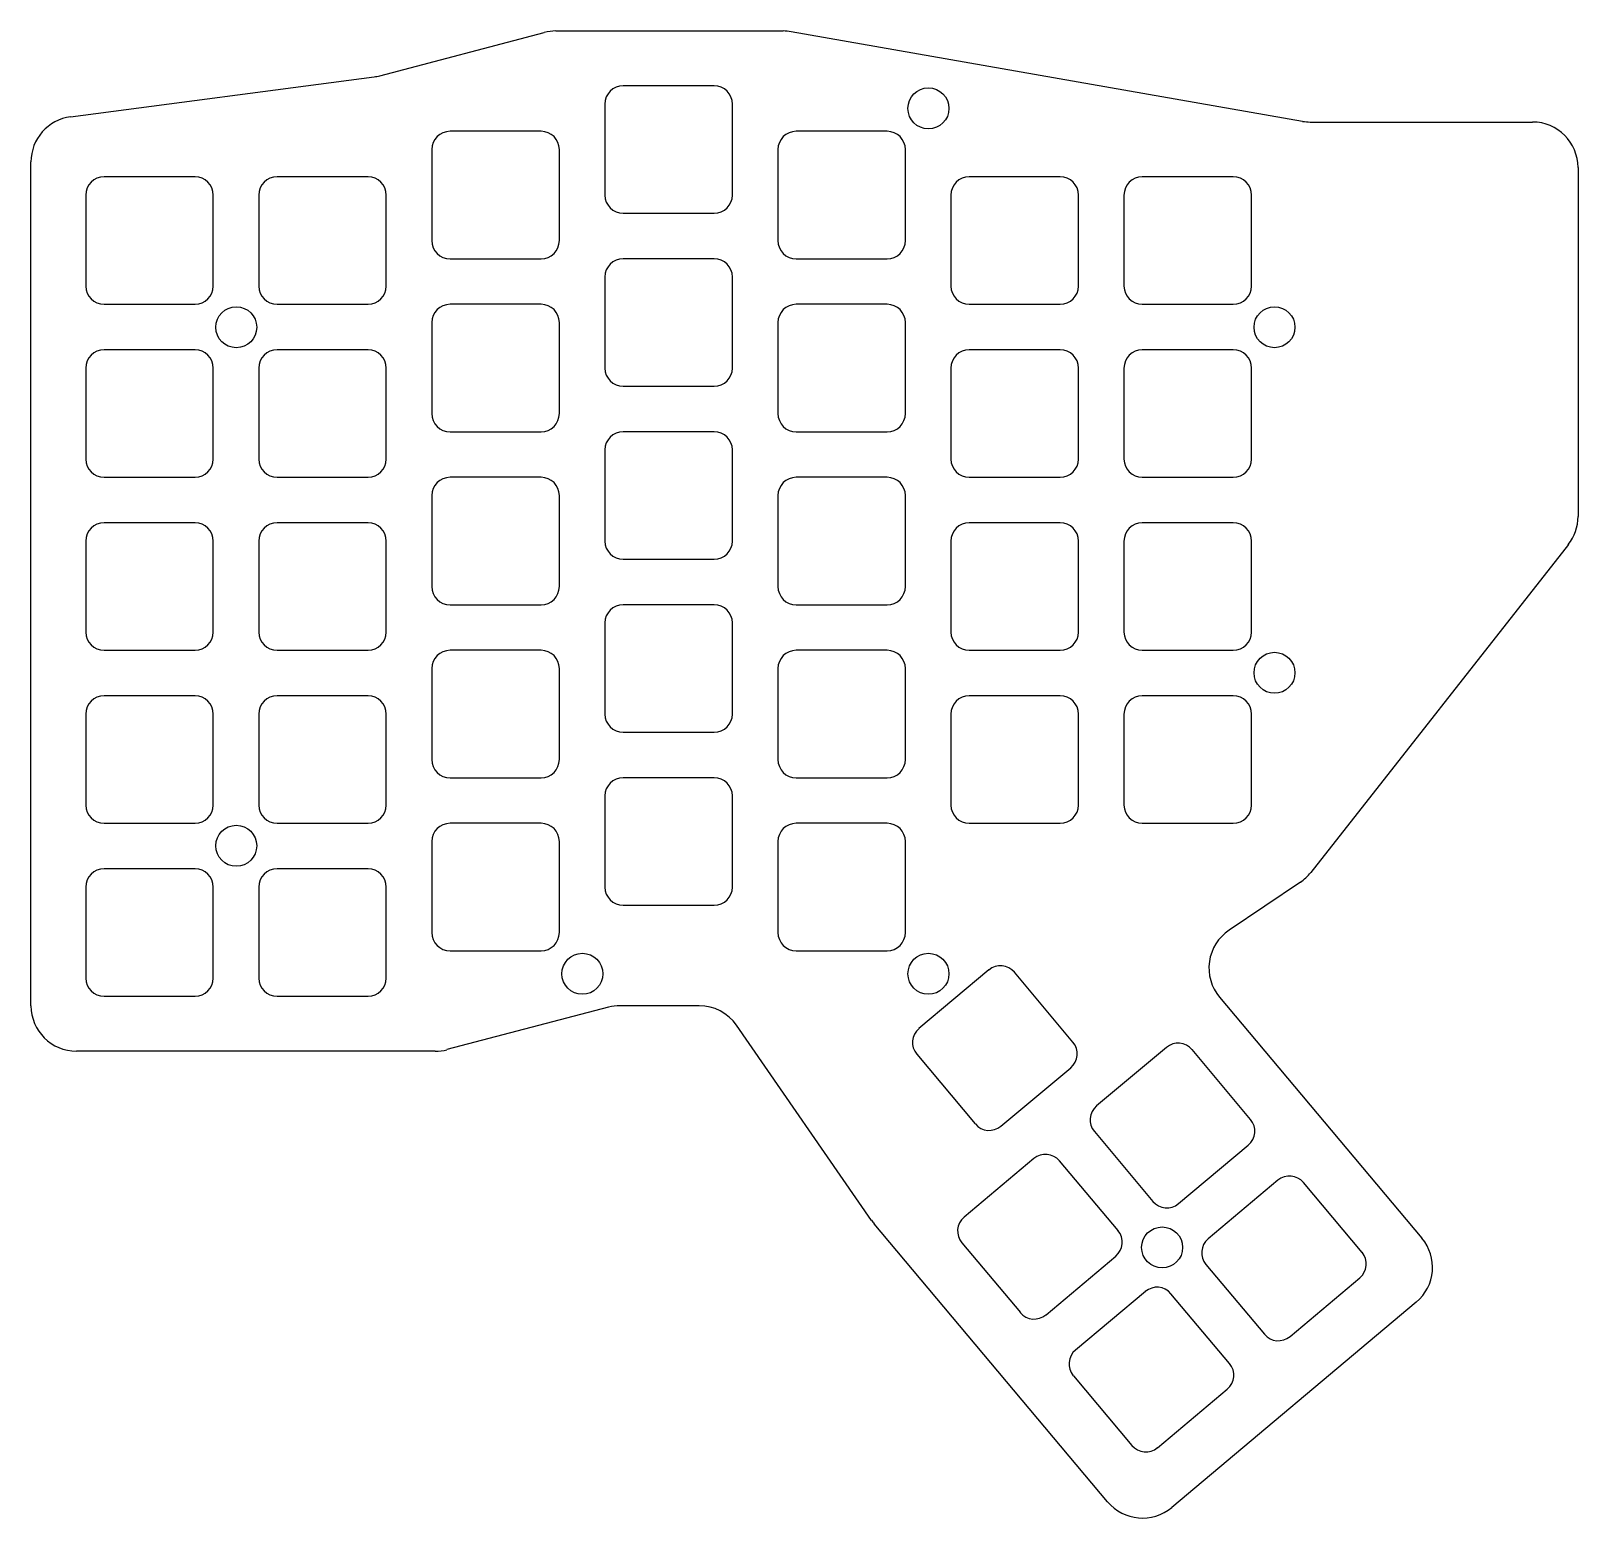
# Model space of a CAD drawing. Header units: millimetres. Extents: x 37 to 207, y -189 to -26.
import ezdxf

# ---------------------------------------------------------------- set-up
doc = ezdxf.new("R2010")
doc.units = ezdxf.units.MM

msp = doc.modelspace()

# ---------------------------------------------------------------- linework, layer by layer
at = {"linetype": 'CONTINUOUS'}
for p, q in [((75.28, -30.89), (93.35, -26.14)), ((94.62, -25.98), (119.59, -25.98)), ((120.45, -26.05), (176.6, -35.9)), ((41.32, -35.4), (74.66, -31.02)), ((112, -32), (102, -32)), ((100, -34), (100, -44)), ((114, -44), (114, -34)), ((93, -37), (83, -37)), ((131, -37), (121, -37)), ((177.46, -35.98), (201.86, -35.98)), ((81, -39), (81, -49)), ((95, -49), (95, -39)), ((119, -39), (119, -49)), ((133, -49), (133, -39)), ((36.98, -133.03), (36.98, -40.36)), ((55, -42), (45, -42)), ((74, -42), (64, -42)), ((150, -42), (140, -42)), ((169, -42), (159, -42)), ((206.86, -40.98), (206.86, -79.3)), ((43, -44), (43, -54)), ((57, -54), (57, -44)), ((62, -44), (62, -54)), ((76, -54), (76, -44)), ((138, -44), (138, -54)), ((152, -54), (152, -44)), ((157, -44), (157, -54)), ((171, -54), (171, -44)), ((102, -46), (112, -46)), ((83, -51), (93, -51)), ((112, -51), (102, -51)), ((121, -51), (131, -51)), ((100, -53), (100, -63)), ((114, -63), (114, -53)), ((45, -56), (55, -56)), ((64, -56), (74, -56)), ((93, -56), (83, -56)), ((131, -56), (121, -56)), ((140, -56), (150, -56)), ((159, -56), (169, -56)), ((81, -58), (81, -68)), ((95, -68), (95, -58)), ((119, -58), (119, -68)), ((133, -68), (133, -58)), ((55, -61), (45, -61)), ((74, -61), (64, -61)), ((150, -61), (140, -61)), ((169, -61), (159, -61)), ((43, -63), (43, -73)), ((57, -73), (57, -63)), ((62, -63), (62, -73)), ((76, -73), (76, -63)), ((138, -63), (138, -73)), ((152, -73), (152, -63)), ((157, -63), (157, -73)), ((171, -73), (171, -63)), ((102, -65), (112, -65)), ((83, -70), (93, -70)), ((112, -70), (102, -70)), ((121, -70), (131, -70)), ((100, -72), (100, -82)), ((114, -82), (114, -72)), ((45, -75), (55, -75)), ((64, -75), (74, -75)), ((93, -75), (83, -75)), ((131, -75), (121, -75)), ((140, -75), (150, -75)), ((159, -75), (169, -75)), ((81, -77), (81, -87)), ((95, -87), (95, -77)), ((119, -77), (119, -87)), ((133, -87), (133, -77)), ((55, -80), (45, -80)), ((74, -80), (64, -80)), ((150, -80), (140, -80)), ((169, -80), (159, -80)), ((43, -82), (43, -92)), ((57, -92), (57, -82)), ((62, -82), (62, -92)), ((76, -92), (76, -82)), ((138, -82), (138, -92)), ((152, -92), (152, -82)), ((157, -82), (157, -92)), ((171, -92), (171, -82)), ((205.8, -82.38), (177.51, -118.41)), ((102, -84), (112, -84)), ((83, -89), (93, -89)), ((112, -89), (102, -89)), ((121, -89), (131, -89)), ((100, -91), (100, -101)), ((114, -101), (114, -91)), ((45, -94), (55, -94)), ((64, -94), (74, -94)), ((93, -94), (83, -94)), ((131, -94), (121, -94)), ((140, -94), (150, -94)), ((159, -94), (169, -94)), ((81, -96), (81, -106)), ((95, -106), (95, -96)), ((119, -96), (119, -106)), ((133, -106), (133, -96)), ((55, -99), (45, -99)), ((74, -99), (64, -99)), ((150, -99), (140, -99)), ((169, -99), (159, -99)), ((43, -101), (43, -111)), ((57, -111), (57, -101)), ((62, -101), (62, -111)), ((76, -111), (76, -101)), ((138, -101), (138, -111)), ((152, -111), (152, -101)), ((157, -101), (157, -111)), ((171, -111), (171, -101)), ((102, -103), (112, -103)), ((83, -108), (93, -108)), ((112, -108), (102, -108)), ((121, -108), (131, -108)), ((100, -110), (100, -120)), ((114, -120), (114, -110)), ((45, -113), (55, -113)), ((64, -113), (74, -113)), ((93, -113), (83, -113)), ((131, -113), (121, -113)), ((140, -113), (150, -113)), ((159, -113), (169, -113)), ((81, -115), (81, -125)), ((95, -125), (95, -115)), ((119, -115), (119, -125)), ((133, -125), (133, -115)), ((55, -118), (45, -118)), ((74, -118), (64, -118)), ((43, -120), (43, -130)), ((57, -130), (57, -120)), ((62, -120), (62, -130)), ((76, -130), (76, -120)), ((176.37, -119.46), (168.54, -124.74)), ((102, -122), (112, -122)), ((83, -127), (93, -127)), ((121, -127), (131, -127)), ((142.15, -129.11), (134.49, -135.54)), ((151.4, -137.02), (144.97, -129.36)), ((45, -132), (55, -132)), ((64, -132), (74, -132)), ((167.5, -132.1), (189.71, -158.56)), ((100.4, -133.19), (82.65, -137.86)), ((110.35, -133.03), (101.67, -133.03)), ((129.29, -156.61), (114.47, -135.18)), ((81.38, -138.03), (41.98, -138.03)), ((134.25, -138.36), (140.67, -146.02)), ((161.66, -137.62), (154, -144.04)), ((170.9, -145.52), (164.47, -137.86)), ((143.49, -146.27), (151.15, -139.84)), ((153.75, -146.86), (160.18, -154.52)), ((162.99, -154.77), (170.65, -148.34)), ((147.1, -149.83), (139.44, -156.26)), ((156.35, -157.74), (149.92, -150.08)), ((173.9, -152.21), (166.24, -158.64)), ((183.15, -160.12), (176.72, -152.46)), ((155.2, -187.52), (129.57, -156.98)), ((139.19, -159.07), (145.62, -166.74)), ((148.44, -166.98), (156.1, -160.55)), ((165.99, -161.46), (172.42, -169.12)), ((175.24, -169.36), (182.9, -162.93)), ((159.35, -164.42), (151.69, -170.85)), ((168.59, -172.33), (162.16, -164.67)), ((189.09, -165.61), (162.24, -188.13)), ((151.44, -173.67), (157.87, -181.33)), ((160.68, -181.58), (168.34, -175.15))]:
    msp.add_line(p, q, dxfattribs=at)
for centre in [(135.53, -34.48), (59.52, -58.52), (173.53, -58.52), (173.53, -96.47), (59.52, -115.47), (97.53, -129.53), (135.53, -129.53), (161.19, -159.58)]:
    msp.add_circle(centre, 2.25, dxfattribs=at)
for centre, radius, start, end in [((94.62, -30.98), 5, 90, 104.7436), ((119.59, -30.98), 5, 80.0494, 90), ((74.01, -26.06), 5, 277.4959, 284.7436), ((102, -34), 2, 90, 180), ((112, -34), 2, 0, 90), ((41.98, -40.36), 5, 97.4959, 180), ((83, -39), 2, 90, 180), ((93, -39), 2, 0, 90), ((121, -39), 2, 90, 180), ((131, -39), 2, 0, 90), ((177.46, -30.98), 5, 260.0494, 270), ((201.86, -40.98), 5, 0, 90), ((45, -44), 2, 90, 180), ((55, -44), 2, 0, 90), ((64, -44), 2, 90, 180), ((74, -44), 2, 0, 90), ((140, -44), 2, 90, 180), ((150, -44), 2, 0, 90), ((159, -44), 2, 90, 180), ((169, -44), 2, 0, 90), ((102, -44), 2, 180, 270), ((112, -44), 2, 270, 0), ((83, -49), 2, 180, 270), ((93, -49), 2, 270, 0), ((121, -49), 2, 180, 270), ((131, -49), 2, 270, 0), ((102, -53), 2, 90, 180), ((112, -53), 2, 0, 90), ((45, -54), 2, 180, 270), ((55, -54), 2, 270, 0), ((64, -54), 2, 180, 270), ((74, -54), 2, 270, 0), ((140, -54), 2, 180, 270), ((150, -54), 2, 270, 0), ((159, -54), 2, 180, 270), ((169, -54), 2, 270, 0), ((83, -58), 2, 90, 180), ((93, -58), 2, 0, 90), ((121, -58), 2, 90, 180), ((131, -58), 2, 0, 90), ((45, -63), 2, 90, 180), ((55, -63), 2, 0, 90), ((64, -63), 2, 90, 180), ((74, -63), 2, 0, 90), ((140, -63), 2, 90, 180), ((150, -63), 2, 0, 90), ((159, -63), 2, 90, 180), ((169, -63), 2, 0, 90), ((102, -63), 2, 180, 270), ((112, -63), 2, 270, 0), ((83, -68), 2, 180, 270), ((93, -68), 2, 270, 0), ((121, -68), 2, 180, 270), ((131, -68), 2, 270, 0), ((102, -72), 2, 90, 180), ((112, -72), 2, 0, 90), ((45, -73), 2, 180, 270), ((55, -73), 2, 270, 0), ((64, -73), 2, 180, 270), ((74, -73), 2, 270, 0), ((140, -73), 2, 180, 270), ((150, -73), 2, 270, 0), ((159, -73), 2, 180, 270), ((169, -73), 2, 270, 0), ((83, -77), 2, 90, 180), ((93, -77), 2, 0, 90), ((121, -77), 2, 90, 180), ((131, -77), 2, 0, 90), ((201.86, -79.3), 5, 321.8611, 0), ((45, -82), 2, 90, 180), ((55, -82), 2, 0, 90), ((64, -82), 2, 90, 180), ((74, -82), 2, 0, 90), ((140, -82), 2, 90, 180), ((150, -82), 2, 0, 90), ((159, -82), 2, 90, 180), ((169, -82), 2, 0, 90), ((102, -82), 2, 180, 270), ((112, -82), 2, 270, 0), ((83, -87), 2, 180, 270), ((93, -87), 2, 270, 0), ((121, -87), 2, 180, 270), ((131, -87), 2, 270, 0), ((102, -91), 2, 90, 180), ((112, -91), 2, 0, 90), ((45, -92), 2, 180, 270), ((55, -92), 2, 270, 0), ((64, -92), 2, 180, 270), ((74, -92), 2, 270, 0), ((140, -92), 2, 180, 270), ((150, -92), 2, 270, 0), ((159, -92), 2, 180, 270), ((169, -92), 2, 270, 0), ((83, -96), 2, 90, 180), ((93, -96), 2, 0, 90), ((121, -96), 2, 90, 180), ((131, -96), 2, 0, 90), ((45, -101), 2, 90, 180), ((55, -101), 2, 0, 90), ((64, -101), 2, 90, 180), ((74, -101), 2, 0, 90), ((140, -101), 2, 90, 180), ((150, -101), 2, 0, 90), ((159, -101), 2, 90, 180), ((169, -101), 2, 0, 90), ((102, -101), 2, 180, 270), ((112, -101), 2, 270, 0), ((83, -106), 2, 180, 270), ((93, -106), 2, 270, 0), ((121, -106), 2, 180, 270), ((131, -106), 2, 270, 0), ((102, -110), 2, 90, 180), ((112, -110), 2, 0, 90), ((45, -111), 2, 180, 270), ((55, -111), 2, 270, 0), ((64, -111), 2, 180, 270), ((74, -111), 2, 270, 0), ((140, -111), 2, 180, 270), ((150, -111), 2, 270, 0), ((159, -111), 2, 180, 270), ((169, -111), 2, 270, 0), ((83, -115), 2, 90, 180), ((93, -115), 2, 0, 90), ((121, -115), 2, 90, 180), ((131, -115), 2, 0, 90), ((45, -120), 2, 90, 180), ((55, -120), 2, 0, 90), ((64, -120), 2, 90, 180), ((74, -120), 2, 0, 90), ((173.58, -115.32), 5, 303.9555, 321.8611), ((102, -120), 2, 180, 270), ((112, -120), 2, 270, 0), ((83, -125), 2, 180, 270), ((93, -125), 2, 270, 0), ((121, -125), 2, 180, 270), ((131, -125), 2, 270, 0), ((171.33, -128.89), 5, 123.9555, 220), ((143.44, -130.65), 2, 40, 130), ((45, -130), 2, 180, 270), ((55, -130), 2, 270, 0), ((64, -130), 2, 180, 270), ((74, -130), 2, 270, 0), ((41.98, -133.03), 5, 180, 270), ((101.67, -138.03), 5, 90, 104.7436), ((110.35, -138.03), 5, 34.6712, 90), ((135.78, -137.07), 2, 130, 220), ((149.87, -138.31), 2, 310, 40), ((162.94, -139.15), 2, 40, 130), ((81.38, -133.03), 5, 270, 284.7436), ((155.28, -145.58), 2, 130, 220), ((142.21, -144.73), 2, 220, 310), ((169.37, -146.81), 2, 310, 40), ((148.39, -151.36), 2, 40, 130), ((175.19, -153.74), 2, 40, 130), ((161.71, -153.24), 2, 220, 310), ((140.73, -157.79), 2, 130, 220), ((133.4, -153.76), 5, 214.6712, 220), ((154.81, -159.02), 2, 310, 40), ((167.53, -160.17), 2, 130, 220), ((185.88, -161.77), 5, 310, 40), ((181.61, -161.4), 2, 310, 40), ((160.63, -165.95), 2, 40, 130), ((147.15, -165.45), 2, 220, 310), ((173.95, -167.83), 2, 220, 310), ((152.97, -172.38), 2, 130, 220), ((167.06, -173.62), 2, 310, 40), ((159.4, -180.04), 2, 220, 310), ((159.03, -184.3), 5, 220, 310)]:
    msp.add_arc(centre, radius, start, end, dxfattribs=at)

doc.saveas('drawing.dxf')
